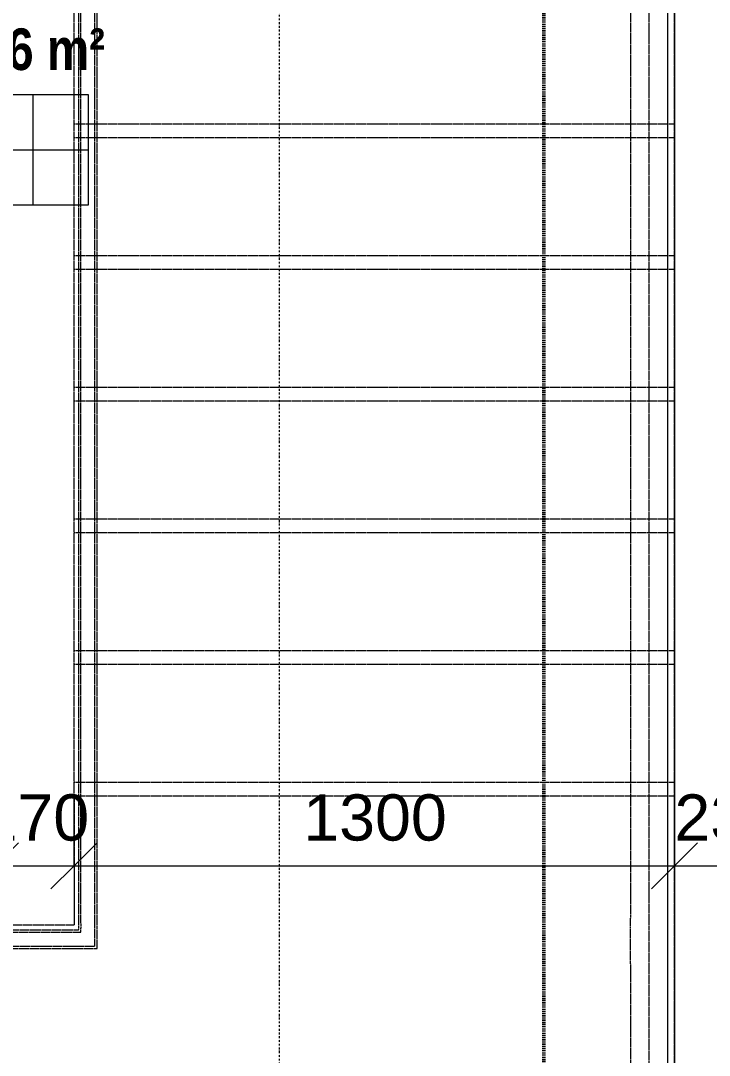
# Model space of a CAD drawing. Header units: millimetres. Extents: x -21051 to 202668, y -15646 to 13691.
# Drawn here: x 1098 to 2589, y -6178 to -3939 of the extents above; entities that cross this region are included whole.
import ezdxf

# ---------------------------------------------------------------- set-up
doc = ezdxf.new("R2010")
doc.units = ezdxf.units.MM
for name, pattern in [('Overhead', [2.8, 2, -0.8]), ('TD_Callout Boundary', [4, 2, -2]), ('TD_Level Line', [8, 4, -2, 0, -2])]:
    doc.linetypes.add(name, pattern=pattern)
for name, color, linetype, lineweight in [('A-ANNO-DIMS', 211, 'Continuous', 9), ('A-ANNO-DIMS-100', 211, 'Continuous', 9), ('A-ANNO-SYMB', 150, 'Continuous', 9), ('A-AREA-IDEN', 2, 'Continuous', 9), ('A-FLOR-HRAL', 11, 'Continuous', 5), ('A-FLOR-HRAL-MBND', 5, 'Overhead', 5), ('A-WALL', 113, 'Continuous', 5), ('G-ANNO-SYMB', 111, 'Continuous', 9), ('I-WALL', 2, 'Continuous', 5), ('S-STRS-MBND', 31, 'Overhead', 5)]:
    doc.layers.add(name, color=color, linetype=linetype, lineweight=lineweight)
doc.layers.get('0').off()
doc.styles.add('Arial Narrow_B', font='ARIALNB.TTF', dxfattribs={"height": 90})
doc.styles.add('Arial_3', font='arial.ttf', dxfattribs={"height": 100})
doc.dimstyles.new('Arial_1_0', dxfattribs={"dimscale": 304.8, "dimtxt": 102.02594, "dimasz": 0.328084, "dimexe": 0.328084, "dimexo": 0.0625, "dimgap": 0.082021, "dimtad": 1, "dimdec": 0, "dimzin": 0, "dimdsep": 46, "dimtxsty": 'Arial_3', "dimblk1": 'OBLIQUE', "dimblk2": 'OBLIQUE', "dimsah": 1, "dimcen": 0.09, "dimdle": 0.328084, "dimazin": 0, "dimtfac": 1, "dimtdec": 4, "dimtix": 1, "dimtmove": 0, "dimatfit": 3, "dimfxl": 0.492126, "dimfxlon": 1, "dimtvp": 1, "dimtolj": 1, "dimtzin": 0, "dimarcsym": 2})

# ---------------------------------------------------------------- blocks, each defined once
blk = doc.blocks.new('Railing - Railing-1000652-00_Ground floor')
at = {"layer": 'A-FLOR-HRAL-MBND'}
for p, q in [((-5910.7, -1188.9), (-5901.8, -1458.7)), ((-5905.5, -1193.7), (-5897, -1453.6)), ((-5905.5, -1193.7), (-5897, -1453.6)), ((-5905.5, -1193.7), (-5897, -1453.6)), ((-5905.5, -1193.7), (-5897, -1453.6)), ((-5905.5, -1193.7), (-5897, -1453.6)), ((-5874.5, -1222.7), (-5868, -1422.6)), ((-5874.5, -1222.7), (-5868, -1422.6)), ((-5874.5, -1222.7), (-5868, -1422.6)), ((-5874.5, -1222.7), (-5868, -1422.6)), ((-5874.5, -1222.7), (-5868, -1422.6)), ((-5869.4, -1227.5), (-5863.1, -1417.4)), ((-5573.3, -1407.9), (-2724.8, -1314.3)), ((-5573.1, -1412.9), (-2724.7, -1319.3)), ((-5573.1, -1412.9), (-2724.7, -1319.3)), ((-5573.1, -1412.9), (-2724.7, -1319.3)), ((-5573.1, -1412.9), (-2724.7, -1319.3)), ((-5573.1, -1412.9), (-2724.7, -1319.3)), ((-5572.1, -1442.9), (-2723.7, -1349.2)), ((-5572.1, -1442.9), (-2723.7, -1349.2)), ((-5572.1, -1442.9), (-2723.7, -1349.2)), ((-5572.1, -1442.9), (-2723.7, -1349.2)), ((-5572.1, -1442.9), (-2723.7, -1349.2)), ((-5572, -1447.9), (-2723.5, -1354.2)), ((-5858.1, -1417.3), (-5573.3, -1407.9)), ((-5868, -1422.6), (-5858, -1422.3)), ((-5868, -1422.6), (-5858, -1422.3)), ((-5868, -1422.6), (-5858, -1422.3)), ((-5868, -1422.6), (-5858, -1422.3)), ((-5868, -1422.6), (-5858, -1422.3)), ((-5863.1, -1417.4), (-5858.1, -1417.3)), ((-5858, -1422.3), (-5573.1, -1412.9)), ((-5858, -1422.3), (-5573.1, -1412.9)), ((-5858, -1422.3), (-5573.1, -1412.9)), ((-5858, -1422.3), (-5573.1, -1412.9)), ((-5858, -1422.3), (-5573.1, -1412.9)), ((-5897, -1453.6), (-5857, -1452.3)), ((-5897, -1453.6), (-5857, -1452.3)), ((-5897, -1453.6), (-5857, -1452.3)), ((-5897, -1453.6), (-5857, -1452.3)), ((-5897, -1453.6), (-5857, -1452.3)), ((-5857, -1452.3), (-5572.1, -1442.9)), ((-5857, -1452.3), (-5572.1, -1442.9)), ((-5857, -1452.3), (-5572.1, -1442.9)), ((-5857, -1452.3), (-5572.1, -1442.9)), ((-5857, -1452.3), (-5572.1, -1442.9)), ((-5856.8, -1457.3), (-5572, -1447.9)), ((-5901.8, -1458.7), (-5856.8, -1457.3))]:
    blk.add_line(p, q, dxfattribs=at)
blk = doc.blocks.new('Railing - Railing-1000656-00_Ground floor')
at = {"layer": 'A-FLOR-HRAL-MBND'}
for p, q in [((-5534, -2602.3), (-2685.6, -2508.6)), ((-5532.7, -2642.2), (-2684.2, -2548.6)), ((-7018.2, -2651.1), (-5818.9, -2611.6)), ((-5818.9, -2611.6), (-5534, -2602.3)), ((-5817.5, -2651.6), (-5532.7, -2642.2)), ((-7056.9, -2692.4), (-5817.5, -2651.6))]:
    blk.add_line(p, q, dxfattribs=at)
blk = doc.blocks.new('Room Tag B - Medium_rfaX - Name and Number-1261570-00_Ground floor')
at = {"layer": 'A-AREA-IDEN'}
for p, q in [((-2.752, -5.004), (-2.752, -2.604)), ((-2.752, -2.604), (-0.352, -2.604)), ((-1.552, -2.604), (-1.552, -5.004)), ((-0.352, -2.604), (-0.352, -5.004)), ((-2.752, -3.804), (-0.352, -3.804)), ((-0.352, -5.004), (-2.752, -5.004))]:
    blk.add_line(p, q, dxfattribs=at)
blk = doc.blocks.new('DIMBLOCK68-00_Ground floor')
at = {"layer": 'A-ANNO-DIMS-100', "transparency": 16777216}
for p, q in [((1044, -5768), (1044, -5618)), ((1214, -5768), (1214, -5618)), ((1044, -5768), (1094, -5718)), ((1214, -5768), (1264, -5718)), ((1044, -5768), (994, -5818)), ((1044, -5768), (1214, -5768)), ((1044, -5768), (1044, -5868)), ((1214, -5768), (1164, -5818)), ((1214, -5768), (1214, -5868))]:
    blk.add_line(p, q, dxfattribs=at)
at = {"layer": 'A-ANNO-DIMS-100', "color": 0, "transparency": 16777216, "insert": (1013.7, -5613.2), "char_height": 100, "width": 276.883, "attachment_point": 1, "line_spacing_factor": 0.941778, "style": 'Arial_3'}
blk.add_mtext('170', dxfattribs=at)
blk = doc.blocks.new('_Oblique')
at = {"color": 0, "linetype": 'ByBlock', "lineweight": -2}
blk.add_line((-0.5, -0.5), (0.5, 0.5), dxfattribs=at)
blk = doc.blocks.new('DIMBLOCK69-00_Ground floor')
at = {"layer": 'A-ANNO-DIMS-100', "transparency": 16777216}
for p, q in [((1214, -5768), (1214, -5618)), ((2514, -5768), (2514, -5618)), ((1214, -5768), (1264, -5718)), ((2514, -5768), (2564, -5718)), ((1214, -5768), (1164, -5818)), ((1214, -5768), (2514, -5768)), ((1214, -5768), (1214, -5868)), ((2514, -5768), (2464, -5818)), ((2514, -5768), (2514, -5868))]:
    blk.add_line(p, q, dxfattribs=at)
at = {"layer": 'A-ANNO-DIMS-100', "color": 0, "transparency": 16777216, "insert": (1710.2, -5613.2), "char_height": 100, "width": 369.177, "attachment_point": 1, "line_spacing_factor": 0.941778, "style": 'Arial_3'}
blk.add_mtext('1300', dxfattribs=at)
blk = doc.blocks.new('DIMBLOCK70-00_Ground floor')
at = {"layer": 'A-ANNO-DIMS-100', "transparency": 16777216}
for p, q in [((2514, -5768), (2514, -5618)), ((2744, -5768), (2744, -5618)), ((2514, -5768), (2564, -5718)), ((2744, -5768), (2794, -5718)), ((2514, -5768), (2464, -5818)), ((2514, -5768), (2744, -5768)), ((2514, -5768), (2514, -5868)), ((2744, -5768), (2694, -5818)), ((2744, -5768), (2744, -5868))]:
    blk.add_line(p, q, dxfattribs=at)
at = {"layer": 'A-ANNO-DIMS-100', "color": 0, "transparency": 16777216, "insert": (2513.7, -5613.2), "char_height": 100, "width": 276.883, "attachment_point": 1, "line_spacing_factor": 0.941778, "style": 'Arial_3'}
blk.add_mtext('230', dxfattribs=at)

msp = doc.modelspace()

# ---------------------------------------------------------------- linework, layer by layer
at = {"layer": 'A-ANNO-SYMB', "linetype": 'TD_Callout Boundary', "lineweight": 50}
msp.add_line((2231.2, -714.2), (2231.2, -6230.3), dxfattribs=at)
at = {"layer": 'A-WALL', "lineweight": 18}
msp.add_line((2514, -2331.5), (2514, -7196.5), dxfattribs=at)
at = {"layer": 'G-ANNO-SYMB', "linetype": 'TD_Level Line', "lineweight": 18}
msp.add_line((1657.8, 10929.8), (1657.8, -14058.8), dxfattribs=at)
at = {"layer": 'I-WALL', "lineweight": 18}
msp.add_line((2499, -2316.5), (2499, -7181.5), dxfattribs=at)
at = {"layer": 'S-STRS-MBND'}
for p, q in [((1214, -5616.5), (1214, -2481.5)), ((2514, -5616.5), (2514, -2481.5)), ((1214, -4161.5), (2514, -4161.5)), ((1214, -4191.5), (2514, -4191.5)), ((1214, -4446.5), (2514, -4446.5)), ((1214, -4476.5), (2514, -4476.5)), ((1214, -4731.5), (2514, -4731.5)), ((1214, -4761.5), (2514, -4761.5)), ((1214, -5016.5), (2514, -5016.5)), ((1214, -5046.5), (2514, -5046.5)), ((1214, -5301.5), (2514, -5301.5)), ((1214, -5331.5), (2514, -5331.5)), ((1214, -5586.5), (2514, -5586.5)), ((1214, -5616.5), (1214, -5896.5)), ((1214, -5616.5), (2514, -5616.5)), ((2514, -7196.5), (2514, -5616.5)), ((1214, -5896.5), (1044, -5896.5))]:
    msp.add_line(p, q, dxfattribs=at)

# ---------------------------------------------------------------- block references
at = {"layer": 'A-AREA-IDEN', "xscale": 99.99999999999994, "yscale": 99.99999999999994, "zscale": 99.99999999999994}
msp.add_blockref('Room Tag B - Medium_rfaX - Name and Number-1261570-00_Ground floor', (1279.7, -3837.7), dxfattribs=at)
at = {"layer": 'A-FLOR-HRAL', "rotation": 88.11700695989701}
for name in ['Railing - Railing-1000656-00_Ground floor', 'Railing - Railing-1000652-00_Ground floor']:
    msp.add_blockref(name, (0, 0), dxfattribs=at)

# ---------------------------------------------------------------- texts
at = {"layer": 'A-AREA-IDEN', "insert": (1011.9, -3955.4), "char_height": 90, "width": 328.692, "attachment_point": 1, "style": 'Arial Narrow_B'}
msp.add_mtext('16 m²', dxfattribs=at)

# ---------------------------------------------------------------- dimensions: what is measured, and where the dimension line sits
at = {"layer": 'A-ANNO-DIMS'}
for base, p1, p2, override, picture, middle in [((1214, -5768), (1044, -5618), (1214, -5618), {"dimpost": '<>', "dimfxl": 170}, 'DIMBLOCK68-00_Ground floor', (1129, -5692)), ((2744, -5768), (2514, -5618), (2744, -5618), {"dimpost": '<>', "dimfxl": 230}, 'DIMBLOCK70-00_Ground floor', (2629, -5691.9))]:
    dim = msp.add_linear_dim(base=base, p1=p1, p2=p2, angle=0, dimstyle='Arial_1_0', override=override, dxfattribs=at)
    dim.commit()
    dim.dimension.update_dxf_attribs({"geometry": picture, "text_midpoint": middle})
dim = msp.add_linear_dim(base=(2514, -5768), p1=(1214, -5618), p2=(2514, -5618), dimstyle='Arial_1_0', override={"dimpost": '<>', "dimfxl": 1300}, dxfattribs=at)
dim.commit()
dim.dimension.update_dxf_attribs({"geometry": 'DIMBLOCK69-00_Ground floor', "text_midpoint": (1864, -5691.9)})

doc.saveas('drawing.dxf')
